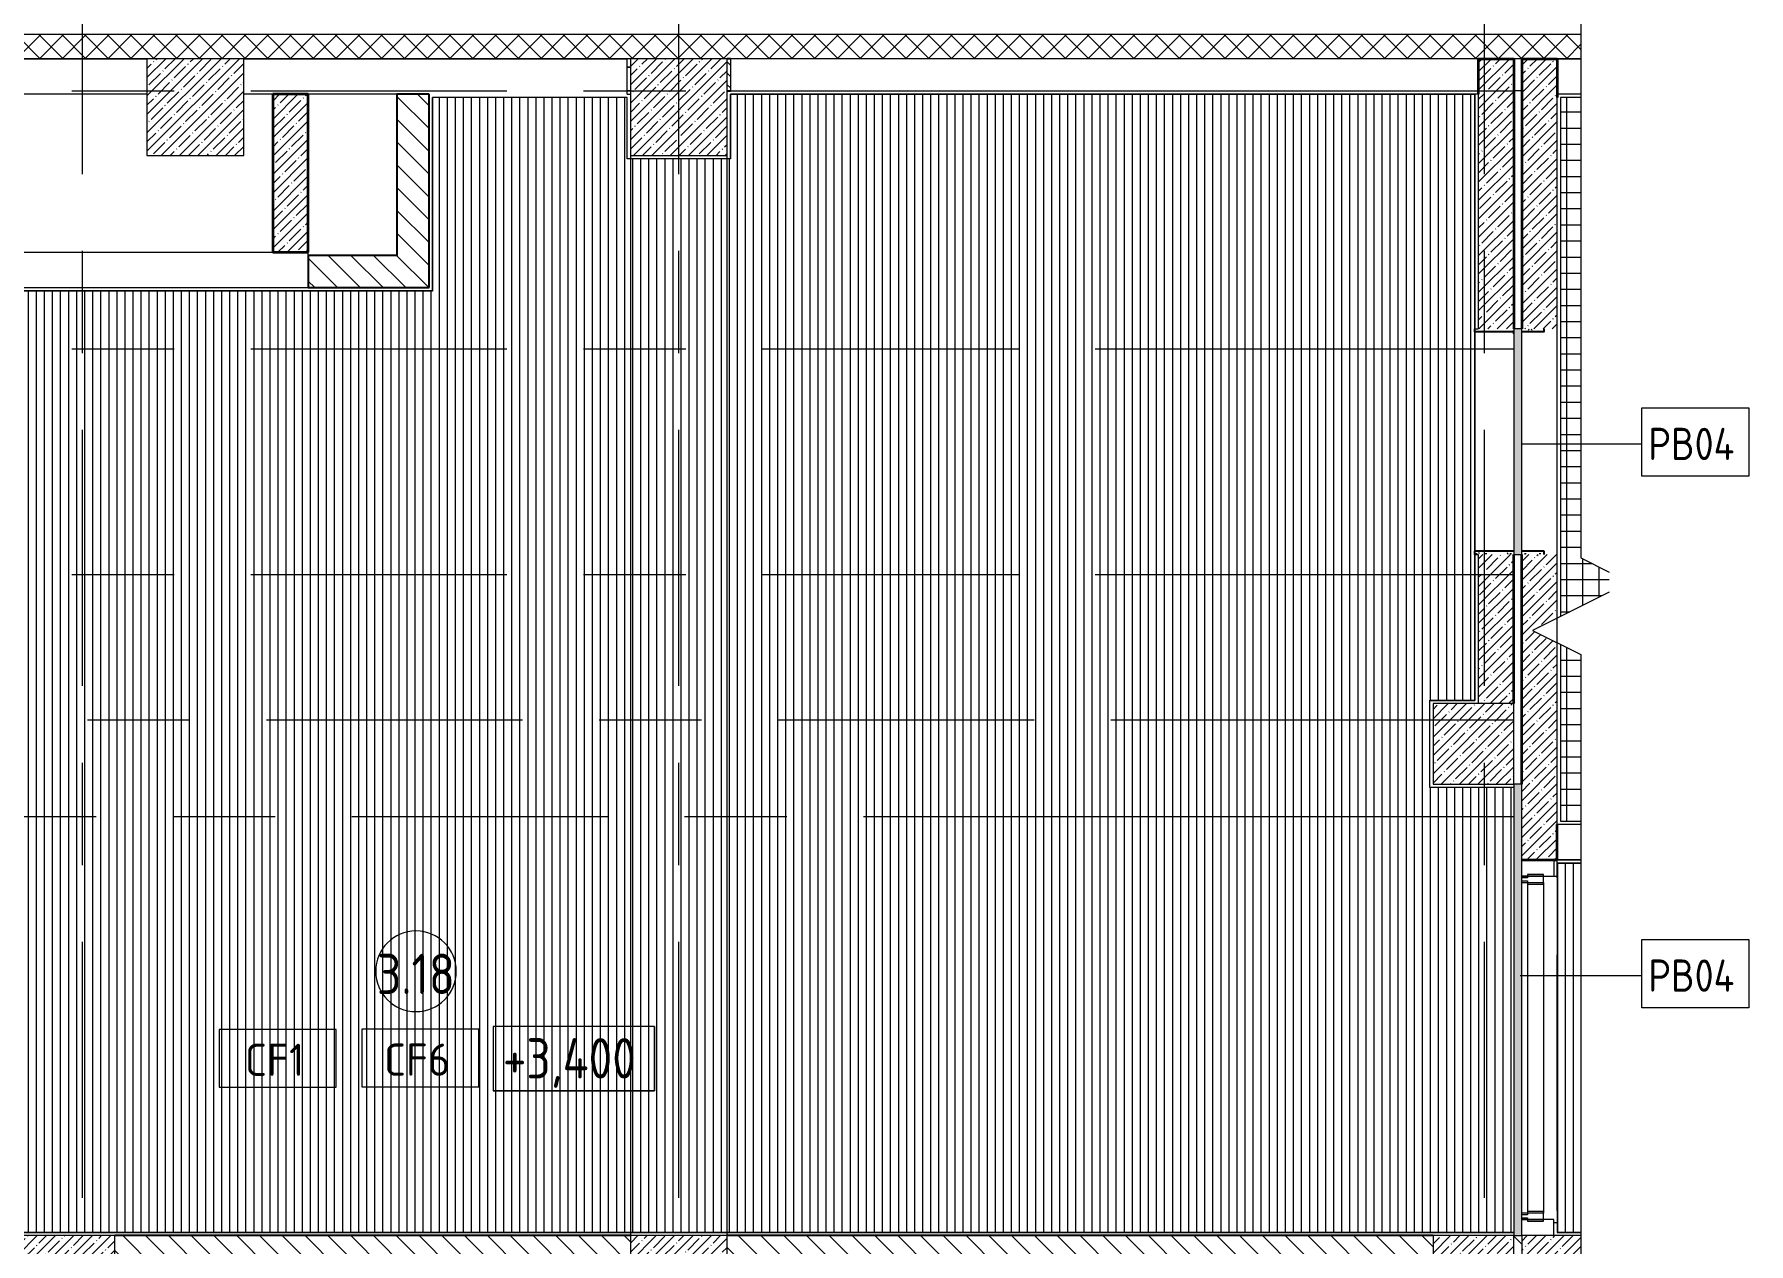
# Model space of a CAD drawing. Header units: millimetres. Extents: x -5507 to 191320, y -8553 to 29000.
# Drawn here: x 29311 to 39948, y 7850 to 15351 of the extents above; entities that cross this region are included whole.
import ezdxf

# ---------------------------------------------------------------- set-up
doc = ezdxf.new("R2010")
doc.units = ezdxf.units.MM
doc.linetypes.add('Осевая', pattern=[3175, 635, -476.25, 1587.5, -476.25])
for name, color, linetype, lineweight in [('A-AREA-IDEN', 7, 'Continuous', 9), ('A-CLNG', 7, 'Continuous', 9), ('A-CLNG-IDEN', 7, 'Continuous', 9), ('A-CLNG-PATT', 7, 'Continuous', 9), ('A-DETL', 7, 'Continuous', 9), ('A-DETL-GENF', 7, 'Continuous', 9), ('A-FLOR', 7, 'Continuous', 9), ('A-GLAZ', 7, 'Continuous', 9), ('A-GLAZ-1', 7, 'Continuous', 13), ('A-GLAZ-CWMG', 7, 'Continuous', 9), ('A-WALL', 7, 'Continuous', 9), ('G-ANNO-DIMS', 7, 'Continuous', 9), ('I-WALL', 7, 'Continuous', 9), ('S-COLS', 7, 'Continuous', 9), ('Оси', 7, 'Continuous', 9), ('Оси-2', 7, 'Осевая', 9)]:
    doc.layers.add(name, color=color, linetype=linetype, lineweight=lineweight)
for name, color, linetype, lineweight, true_color in [('A-DETL-GENF-2', 1, 'Continuous', 9, 0xff0000), ('A-WALL-1', 7, 'Continuous', 25, 0x3c3c3c), ('A-WALL-2', 7, 'Continuous', 13, 0x3c3c3c), ('A-WALL-3', 7, 'Continuous', 35, 0x3c3c3c), ('A-WALL-FNSH-2', 7, 'Continuous', 13, 0x3c3c3c), ('G-ANNO-TEXT-1', 7, 'Continuous', 9, 0x3c3c3c)]:
    doc.layers.add(name, color=color, linetype=linetype, lineweight=lineweight, true_color=true_color)
doc.styles.add('GOST Common', font='GOST_Common.ttf', dxfattribs={"width": 0.9, "height": 250})
doc.styles.add('GOST Common_1', font='GOST_Common.ttf', dxfattribs={"height": 200})
doc.styles.add('GOST Common_2', font='GOST_Common.ttf', dxfattribs={"width": 0.9, "height": 200})
pattern_1 = [(45, (0, 0), (-57.02463, 57.02463), []), (45, (57.025, 0), (-57.02463, 57.02463), [100.806, -20.161, 3.353, -16.808])]
pattern_2 = [(135, (0, 0), (-70.71068, -70.71068), [])]
pattern_3 = [(0, (0, 0), (121.92, 30.48), [10.058, -81.382, 10.058, -81.382, -487.68]), (0, (0, 0), (121.92, 30.48), [-182.88, 10.058, -172.822, 10.058, -81.382, -213.36]), (0, (0, 0), (121.92, 30.48), [-457.2, 10.058, -50.902, 10.058, -142.342]), (120, (45.72, 15.24), (-87.356454, 90.345817), [10.058, -81.382, 10.058, -81.382, -487.68]), (120, (45.72, 15.24), (-87.356454, 90.345817), [-182.88, 10.058, -172.822, 10.058, -81.382, -213.36]), (120, (45.72, 15.24), (-87.356454, 90.345817), [-457.2, 10.058, -50.902, 10.058, -142.342]), (240, (60.96, 76.2), (-34.563546, -120.825817), [10.058, -81.382, 10.058, -81.382, -487.68]), (240, (60.96, 76.2), (-34.563546, -120.825817), [-182.88, 10.058, -172.822, 10.058, -81.382, -213.36]), (240, (60.96, 76.2), (-34.563546, -120.825817), [-457.2, 10.058, -50.902, 10.058, -142.342])]

# ---------------------------------------------------------------- blocks, each defined once
blk = doc.blocks.new('BSC_Колонна _Прямоугольная - 600х600-23286269-План потолков с обозначением видов отделки и геометрии 3 этажа в осях 1-12')
at = {"layer": 'S-COLS'}
h = blk.add_hatch(dxfattribs=at)
h.set_pattern_fill('FP_1', color=256, style=0, pattern_type=2)
h.set_pattern_definition([(45, (-29509.74, -7600), (-57.02463, 57.02463), []), (45, (-29452.72, -7600), (-57.02463, 57.02463), [100.806, -20.161, 3.353, -16.808])])
h.paths.add_polyline_path([(-300, -300), (300, -300), (300, 300), (-300, 300), (-300, 60)])
for p, q in [((300, 300), (-300, 300)), ((-300, 300), (-300, -300)), ((300, -300), (300, 300)), ((-300, -300), (300, -300))]:
    blk.add_line(p, q, dxfattribs=at)
blk = doc.blocks.new('BSC_Колонна _Прямоугольная - 500х500-23286270-План потолков с обозначением видов отделки и геометрии 3 этажа в осях 1-12')
at = {"layer": 'S-COLS'}
h = blk.add_hatch(dxfattribs=at)
h.set_pattern_fill('FP_2', color=256, style=0, pattern_type=2)
h.set_pattern_definition([(45, (-38790, -7650), (-57.02463, 57.02463), []), (45, (-38732.975, -7650), (-57.02463, 57.02463), [100.806, -20.161, 3.353, -16.808])])
h.paths.add_polyline_path([(-250, -250), (118, -250), (118, 250), (-250, 250), (-250, 10)])
for p, q in [((118, 250), (-250, 250)), ((-250, 250), (-250, -250)), ((-250, -250), (118, -250))]:
    blk.add_line(p, q, dxfattribs=at)
blk = doc.blocks.new('BSC_Колонна _Прямоугольная - 600х600-V8-План потолков с обозначением видов отделки и геометрии 3 этажа в осях 1-12')
at = {"layer": 'S-COLS'}
h = blk.add_hatch(dxfattribs=at)
h.set_pattern_fill('FP_12', color=256, style=0, pattern_type=2)
h.set_pattern_definition([(45, (-33310, -7600), (-57.02463, 57.02463), []), (45, (-33252.975, -7600), (-57.02463, 57.02463), [100.806, -20.161, 3.353, -16.808])])
h.paths.add_polyline_path([(-300, -300), (300, -300), (300, 300), (-300, 300)])
for p, q in [((300, 300), (-300, 300)), ((-300, 300), (-300, -300)), ((300, -300), (300, 300)), ((-300, -300), (300, -300))]:
    blk.add_line(p, q, dxfattribs=at)
blk = doc.blocks.new('BSC_Колонна _Прямоугольная - 600х600-V11-План потолков с обозначением видов отделки и геометрии 3 этажа в осях 1-12')
at = {"layer": 'S-COLS'}
h = blk.add_hatch(dxfattribs=at)
h.set_pattern_fill('FP_15', color=256, style=0, pattern_type=2)
h.set_pattern_definition([(45, (-33310, -14900), (-57.02463, 57.02463), []), (45, (-33252.975, -14900), (-57.02463, 57.02463), [100.806, -20.161, 3.353, -16.808])])
h.paths.add_polyline_path([(-300, -300), (300, -300), (300, 300), (-300, 300), (-300, 172)])
for p, q in [((300, 300), (-300, 300)), ((-300, 300), (-300, -300)), ((300, -300), (300, 300)), ((-300, -300), (300, -300))]:
    blk.add_line(p, q, dxfattribs=at)
blk = doc.blocks.new('BSC_Колонна _Прямоугольная - 600х600-V13-План потолков с обозначением видов отделки и геометрии 3 этажа в осях 1-12')
at = {"layer": 'S-COLS'}
h = blk.add_hatch(dxfattribs=at)
h.set_pattern_fill('FP_18', color=256, style=0, pattern_type=2)
h.set_pattern_definition([(45, (-30310, -14900), (-57.02463, 57.02463), []), (45, (-30252.975, -14900), (-57.02463, 57.02463), [100.806, -20.161, 3.353, -16.808])])
h.paths.add_polyline_path([(-300, -300), (300, -300), (300, 300), (-300, 300), (-300, 172)])
for p, q in [((300, 300), (-300, 300)), ((-300, 300), (-300, -300)), ((300, -300), (300, 300)), ((-300, -300), (300, -300))]:
    blk.add_line(p, q, dxfattribs=at)
blk = doc.blocks.new('BSC_Колонна _Прямоугольная - 500х500-V15-План потолков с обозначением видов отделки и геометрии 3 этажа в осях 1-12')
at = {"layer": 'S-COLS'}
h = blk.add_hatch(dxfattribs=at)
h.set_pattern_fill('FP_20', color=256, style=0, pattern_type=2)
h.set_pattern_definition([(45, (-38240, -7650), (-57.02463, 57.02463), []), (45, (-38182.975, -7650), (-57.02463, 57.02463), [100.806, -20.161, 3.353, -16.808])])
h.paths.add_polyline_path([(-250, -250), (250, -250), (250, 250), (-250, 250), (-250, 10)])
for p, q in [((250, 250), (-250, 250)), ((-250, 250), (-250, -250)), ((250, -250), (250, 250)), ((-250, -250), (250, -250))]:
    blk.add_line(p, q, dxfattribs=at)
blk = doc.blocks.new('120_Окно_СКБ_1Ст - 120_Окно_СКБ_1Ст_900х2500_h_-20705657-План потолков с обозначением видов отделки и геометрии 3 этажа в осях 1-12')
at = {"layer": 'A-GLAZ'}
blk.add_line((430, -127), (450, -127), dxfattribs=at)
at = {"layer": 'A-GLAZ-1'}
blk.add_line((450, -127), (430, -127), dxfattribs=at)
blk = doc.blocks.new('BSC_Колонна _Прямоугольная - 500х500-V24-План потолков с обозначением видов отделки и геометрии 3 этажа в осях 1-12')
at = {"layer": 'S-COLS'}
h = blk.add_hatch(dxfattribs=at)
h.set_pattern_fill('FP_28', color=256, style=0, pattern_type=2)
h.set_pattern_definition([(45, (-38240, -10950), (-57.02463, 57.02463), []), (45, (-38182.975, -10950), (-57.02463, 57.02463), [100.806, -20.161, 3.353, -16.808])])
h.paths.add_polyline_path([(-250, -250), (250, -250), (250, 250), (-250, 250), (-250, -114)])
for p, q in [((250, 250), (-250, 250)), ((-250, 250), (-250, -250)), ((250, -250), (250, 250)), ((-250, -250), (250, -250))]:
    blk.add_line(p, q, dxfattribs=at)
blk = doc.blocks.new('Прямоугольный импост - Импост структурный с накладкой - 160мм Темный-32469895-План потолков с обозначением видов отделки и геометрии 3 этажа в осях 1-12')
at = {"layer": 'A-GLAZ-CWMG'}
for p, q in [((-40, -40), (-50, -40)), ((-50, -40), (-50, -140)), ((-40, -4), (-40, -40)), ((-10, -40), (-10, -4)), ((0, -40), (-10, -40)), ((0, -140), (0, -40)), ((-50, -140), (0, -140))]:
    blk.add_line(p, q, dxfattribs=at)
blk = doc.blocks.new('Прямоугольный импост - Импост структурный с накладкой - 160мм Темный-32424191-План потолков с обозначением видов отделки и геометрии 3 этажа в осях 1-12')
at = {"layer": 'A-GLAZ-CWMG'}
for p, q in [((38576, 10090), (38676, 10090)), ((38576, 10090), (38576, 8040)), ((38676, 10090), (38676, 8040)), ((38676, 8040), (38576, 8040))]:
    blk.add_line(p, q, dxfattribs=at)
blk = doc.blocks.new('Прямоугольный импост - Импост структурный с накладкой - 160мм Темный-32469399-План потолков с обозначением видов отделки и геометрии 3 этажа в осях 1-12')
at = {"layer": 'A-GLAZ-CWMG'}
for p, q in [((-50, -140), (-50, -40)), ((-50, -40), (-40, -40)), ((-40, -40), (-40, -4)), ((-10, -4), (-10, -40)), ((-10, -40), (0, -40)), ((0, -40), (0, -140)), ((0, -140), (-50, -140))]:
    blk.add_line(p, q, dxfattribs=at)
blk = doc.blocks.new('Прямоугольный импост - Импост структурный с накладкой - 160мм-32469395-План потолков с обозначением видов отделки и геометрии 3 этажа в осях 1-12')
at = {"layer": 'A-GLAZ-CWMG'}
for p, q in [((-25, -140), (-25, -40)), ((-25, -40), (-15, -40)), ((-15, -40), (-15, -4)), ((15, -4), (15, -40)), ((15, -40), (25, -40)), ((25, -40), (25, -140)), ((25, -140), (-25, -140))]:
    blk.add_line(p, q, dxfattribs=at)
blk = doc.blocks.new('Прямоугольный импост - Импост структурный с накладкой - 160мм Темный-32352605-План потолков с обозначением видов отделки и геометрии 3 этажа в осях 1-12')
at = {"layer": 'A-GLAZ-CWMG'}
for p, q in [((-25, -140), (-25, -40)), ((-25, -40), (-15, -40)), ((-15, -40), (-15, -4)), ((15, -4), (15, -40)), ((15, -40), (25, -40)), ((25, -40), (25, -140)), ((25, -140), (-25, -140))]:
    blk.add_line(p, q, dxfattribs=at)
blk = doc.blocks.new('DET_L_Линия разрыва - М100-30696564-План потолков с обозначением видов отделки и геометрии 3 этажа в осях 1-12')
at = {"layer": 'A-DETL-GENF'}
for p, q in [((11934, 300), (11784, 0)), ((12172, -175), (11934, 300)), ((11784, 0), (0, 0)), ((12384, 0), (12296, -175)), ((24168, 0), (12384, 0))]:
    blk.add_line(p, q, dxfattribs=at)
blk = doc.blocks.new('Марка_Помещения - Номер-25198446-План потолков с обозначением видов отделки и геометрии 3 этажа в осях 1-12')
at = {"layer": 'A-AREA-IDEN'}
for start, end in [(360, 180), (180, 360)]:
    blk.add_arc((0, 0), 2.5, start, end, dxfattribs=at)
blk = doc.blocks.new('М_потолков - Марка_ Имя типа-25382930-План потолков с обозначением видов отделки и геометрии 3 этажа в осях 1-12')
at = {"layer": 'A-CLNG-IDEN'}
for p, q in [((3.625, 1.984375), (-3.625, 1.984375)), ((-3.625, 1.984375), (-3.625, -1.59375)), ((3.625, -1.59375), (3.625, 1.984375)), ((-3.625, -1.59375), (3.625, -1.59375))]:
    blk.add_line(p, q, dxfattribs=at)
blk = doc.blocks.new('Высотные отметки - 10х4_h_-17668695-План потолков с обозначением видов отделки и геометрии 3 этажа в осях 1-12')
at = {"layer": 'G-ANNO-DIMS'}
for p, q in [((-5, 4), (-5, 0)), ((5, 4), (-5, 4)), ((5, 4), (-5, 4)), ((-5, 4), (-5, 0)), ((5, 4), (5, 0)), ((5, 0), (5, 4)), ((5, 0), (-5, 0)), ((-5, 0), (5, 0))]:
    blk.add_line(p, q, dxfattribs=at)

msp = doc.modelspace()

# ---------------------------------------------------------------- hatches: boundary and pattern name
at = {"layer": 'A-CLNG-PATT'}
h = msp.add_hatch(dxfattribs=at)
h.set_pattern_fill('FP_30', color=256, style=0, pattern_type=2)
h.set_pattern_definition([(90, (10874.256, 18617.546), (-50, 3e-15), [])])
h.paths.add_polyline_path([(38490, 7921), (38490, 10679), (37969, 10679), (37969, 11221), (38249, 11221), (38249, 14979), (33631, 14979), (33631, 14579), (32989, 14579), (32989, 14959), (31782.2, 14959), (31782.2, 13759), (20231, 13759), (20231, 10879), (12939.3, 10879), (12939.3, 14355.2), (12924.3, 14300.9), (12888.2, 14435.2), (12939.3, 14435.3), (12939.3, 14700), (12659.5, 14700), (12659.5, 14663.6), (12524.3, 14700), (6781, 14700), (6781, 14579), (6139, 14579), (6139, 14700), (5661, 14700), (5661, 13999), (3109, 13999), (3109, 14959), (411, 14959), (411, 14679), (111, 14679), (111, 11421), (411, 11421), (411, 10879), (111, 10879), (111, 8521), (1271, 8521), (1271, 7921), (38356.5, 7921)])
h = msp.add_hatch(dxfattribs=at)
h.set_pattern_fill('FP_38', color=256, style=0, pattern_type=2)
h.set_pattern_definition([(90, (39620, 12570), (-100, 6e-15), []), (180, (39620, 12570), (-1e-14, -100), [])])
h.paths.add_polyline_path([(38907.7, 10471), (38907.7, 11504.2), (38781, 11567.5), (38781, 10471)])
h.paths.add_polyline_path([(38781, 11740.8), (39083.1, 11891.9), (39083.1, 12016.4), (38907.7, 12104.2), (38907.7, 14959), (38781, 14959), (38781, 11954.2)])
h = msp.add_hatch(dxfattribs=at)
h.set_pattern_fill('FP_37', color=256, style=0, pattern_type=2)
h.set_pattern_definition([(90, (69761, -2785.95), (-50, 3e-15), [])])
h.paths.add_polyline_path([(38761, 7921), (38907.7, 7921), (38907.7, 10209), (38761, 10209), (38761, 8189.1)])
at = {"layer": 'A-DETL-GENF-2'}
for points in [[(38540, 12125), (38540, 13525), (38490, 13525), (38490, 12125)], [(38490, 7900), (38540, 7900), (38540, 10700), (38490, 10700), (38490, 7924.4)]]:
    msp.add_hatch(color=256, dxfattribs=at).paths.add_polyline_path(points)
at = {"layer": 'A-WALL'}
h = msp.add_hatch(dxfattribs=at)
h.set_pattern_fill('FP_10', color=256, style=0, pattern_type=2)
h.set_pattern_definition([(45, (0, 0), (-70.71068, 70.71068), []), (135, (0, 0), (-70.71068, -70.71068), [])])
h.paths.add_polyline_path([(38907.7, 15200), (38907.7, 15350), (-260, 15350), (-260, 15200), (36176.7, 15200)])
h = msp.add_hatch(dxfattribs=at)
h.set_pattern_fill('FP_29', color=256, style=0, pattern_type=2)
h.set_pattern_definition([(135, (0, 0), (-35.35534, -35.35534), [])])
h.paths.add_polyline_path([(33610, 15000), (33630, 15000), (33630, 15200), (33610, 15200), (33610, 15072.1)])
at = {"layer": 'I-WALL'}
h = msp.add_hatch(dxfattribs=at)
h.set_pattern_fill('FP_11', color=256, style=0, pattern_type=2)
h.set_pattern_definition(pattern_1)
h.paths.add_polyline_path([(38490, 11200), (38490, 12125), (38270, 12125), (38270, 11200)])
h.paths.add_polyline_path([(38270, 13525), (38490, 13525), (38490, 15200), (38270, 15200), (38270, 14980)])
h = msp.add_hatch(dxfattribs=at)
h.set_pattern_fill('FP_11', color=256, style=0, pattern_type=2)
h.set_pattern_definition(pattern_1)
h.paths.add_polyline_path([(38760, 10230), (38760, 11578), (38607.7, 11654.2), (38760, 11730.3), (38760, 12125), (38540, 12125), (38540, 10230), (38719.8, 10230)])
h.paths.add_polyline_path([(38540, 13525), (38760, 13525), (38760, 15200), (38540, 15200), (38540, 15072.1)])
h = msp.add_hatch(dxfattribs=at)
h.set_pattern_fill('FP_11', color=256, style=0, pattern_type=2)
h.set_pattern_definition(pattern_1)
h.paths.add_polyline_path([(31010, 14000), (31010, 14980), (30790, 14980), (30790, 14000)])
h = msp.add_hatch(dxfattribs=at)
h.set_pattern_fill('FP_9', color=256, style=0, pattern_type=2)
h.set_pattern_definition(pattern_2)
h.paths.add_polyline_path([(31761.2, 13980), (31761.2, 14980), (31561.2, 14980), (31561.2, 13980)])
h = msp.add_hatch(dxfattribs=at)
h.set_pattern_fill('FP_9', color=256, style=0, pattern_type=2)
h.set_pattern_definition(pattern_2)
h.paths.add_polyline_path([(31761.2, 13780), (31761.2, 13980), (31010, 13980), (31010, 13780)])
h = msp.add_hatch(dxfattribs=at)
h.set_pattern_fill('FP_36', color=256, style=0, pattern_type=2)
h.set_pattern_definition(pattern_3)
h.paths.add_polyline_path([(38680, 13505), (38680, 13525), (38540, 13525), (38540, 13505)])
h.paths.add_polyline_path([(38490, 13505), (38490, 13525), (38250, 13525), (38250, 13505), (38270, 13505)])
h = msp.add_hatch(dxfattribs=at)
h.set_pattern_fill('FP_36', color=256, style=0, pattern_type=2)
h.set_pattern_definition(pattern_3)
h.paths.add_polyline_path([(38490, 12125), (38490, 12145), (38250, 12145), (38250, 12125), (38270, 12125)])
h.paths.add_polyline_path([(38680, 12125), (38680, 12145), (38540, 12145), (38540, 12125)])
h = msp.add_hatch(dxfattribs=at)
h.set_pattern_fill('FP_9', color=256, style=0, pattern_type=2)
h.set_pattern_definition(pattern_2)
h.paths.add_polyline_path([(38540, 7700), (38540, 7900), (38490, 7900), (38490, 7700)])
h.paths.add_polyline_path([(37210, 7700), (37990, 7700), (37990, 7900), (33610, 7900), (33610, 7700), (36176.7, 7700)])
h.paths.add_polyline_path([(30459.7, 7700), (30996.5, 7700), (30996.5, 7715.9), (31055.9, 7700), (33010, 7700.8), (33010, 7900), (29809.7, 7900), (29809.7, 7700), (30439.7, 7700)])

# ---------------------------------------------------------------- linework, layer by layer
at = {"layer": 'A-CLNG'}
for p, q in [((32989, 14959), (31782.2, 14959)), ((32989, 14579), (32989, 14959)), ((38249, 14979), (33631, 14979)), ((38249, 11221), (38249, 14979)), ((33631, 14579), (32989, 14579)), ((31782.2, 13759), (20231, 13759)), ((37969, 10679), (37969, 11221)), ((37969, 11221), (38249, 11221)), ((38490, 10679), (37969, 10679)), ((38907.7, 10209), (38761, 10209)), ((38761, 10209), (38761, 7921)), ((12925.1, 7921), (38490, 7921)), ((38761, 7921), (38907.7, 7921))]:
    msp.add_line(p, q, dxfattribs=at)
at = {"layer": 'A-DETL'}
for p, q in [((38490, 13525), (38490, 12125)), ((38540, 13525), (38490, 13525)), ((38540, 12125), (38540, 13525)), ((38490, 12125), (38540, 12125)), ((38490, 10700), (38490, 7900)), ((38540, 10700), (38490, 10700)), ((38540, 7900), (38540, 10700)), ((38490, 7900), (38540, 7900))]:
    msp.add_line(p, q, dxfattribs=at)
at = {"layer": 'A-FLOR'}
for p, q in [((33010, 15000), (32990, 15000)), ((38540, 15000), (38490, 15000)), ((33010, 14600), (33010, 7900)), ((33610, 7900), (33610, 14600))]:
    msp.add_line(p, q, dxfattribs=at)
at = {"layer": 'A-WALL'}
for p, q in [((38907.7, 15350), (-260, 15350)), ((26410, 15200), (30010, 15200)), ((30610, 15200), (32990, 15200)), ((33630, 15200), (33630, 15200)), ((33630, 15200), (33630, 15000)), ((38270, 14980), (38270, 13525)), ((38760, 13525), (38760, 14960)), ((38270, 12125), (38270, 11200)), ((38760, 11730.3), (38760, 12125)), ((38760, 10450), (38760, 11578))]:
    msp.add_line(p, q, dxfattribs=at)
at = {"layer": 'A-WALL-1'}
for p, q in [((33630, 15200), (33610, 15200)), ((33610, 15000), (33630, 15000)), ((31561.2, 14980), (31561.2, 13980)), ((31761.2, 14980), (31561.2, 14980)), ((31761.2, 13780), (31761.2, 14980)), ((31561.2, 13980), (31010, 13980)), ((31010, 13980), (31010, 13780)), ((31010, 13780), (31761.2, 13780)), ((38250, 13505), (38250, 13525)), ((38680, 13505), (38680, 13525)), ((38490, 13505), (38250, 13505)), ((38680, 13505), (38540, 13505)), ((38490, 12145), (38250, 12145)), ((38250, 12125), (38250, 12145)), ((38680, 12145), (38540, 12145)), ((38680, 12125), (38680, 12145)), ((33010, 7900), (29809.7, 7900)), ((37990, 7900), (33610, 7900))]:
    msp.add_line(p, q, dxfattribs=at)
at = {"layer": 'A-WALL-2'}
for p, q in [((30010, 15200), (26410, 15200)), ((33010, 15200), (30610, 15200)), ((38907.7, 15200), (33610, 15200))]:
    msp.add_line(p, q, dxfattribs=at)
at = {"layer": 'A-WALL-3'}
for p, q in [((38270, 15200), (38270, 14980)), ((38270, 15200), (38490, 15200)), ((38490, 15200), (38490, 13525)), ((38540, 15200), (38540, 13525)), ((38540, 15200), (38760, 15200)), ((38760, 15200), (38760, 14960)), ((30790, 14980), (30790, 14000)), ((31010, 14980), (30790, 14980)), ((31010, 14000), (31010, 14980)), ((30790, 14000), (31010, 14000)), ((38490, 11200), (38490, 12125)), ((38540, 10700), (38540, 12125)), ((38760, 10230), (38760, 10450)), ((38540, 10230), (38760, 10230))]:
    msp.add_line(p, q, dxfattribs=at)
at = {"layer": 'A-WALL-FNSH-2'}
for p, q in [((38489.5, 13494), (38489.5, 13514)), ((38250, 13504), (38250, 13505)), ((38490, 13504), (38250, 13504)), ((38680, 13504), (38540, 13504)), ((38680, 13504), (38680, 13505)), ((38490, 12146), (38250, 12146)), ((38250, 12145), (38250, 12146)), ((38680, 12146), (38540, 12146)), ((38680, 12145), (38680, 12146))]:
    msp.add_line(p, q, dxfattribs=at)
at = {"layer": 'G-ANNO-TEXT-1'}
for p, q in [((38540.4, 12810.8), (39285.2, 12810.8)), ((38530.8, 9512.9), (39285.2, 9512.9))]:
    msp.add_line(p, q, dxfattribs=at)
at = {"layer": 'G-ANNO-TEXT-1', "flags": 128}
for points in [[(39285.2, 13035.3), (39948.4, 13035.3), (39948.4, 12611.3), (39285.2, 12611.3)], [(39285.2, 9737.3), (39948.4, 9737.3), (39948.4, 9313.3), (39285.2, 9313.3)]]:
    msp.add_lwpolyline(points, close=True, dxfattribs=at)
at = {"layer": 'I-WALL'}
for p, q in [((32990, 14980), (32990, 15200)), ((38760, 15200), (38760, 15200)), ((38760, 15200), (38907.7, 15200)), ((33630, 15000), (38270, 15000)), ((30010, 14980), (26410, 14980)), ((31561.2, 14980), (30610, 14980)), ((32990, 14960), (31781.2, 14960)), ((31781.2, 13759), (31781.2, 14960)), ((31782.2, 14959), (31781.2, 14959)), ((31782.2, 14959), (31782.2, 13759)), ((32990, 14980), (33010, 14980)), ((32990, 14580), (32990, 14960)), ((38250, 14980), (33630, 14980)), ((38270, 14980), (33630, 14980)), ((33630, 14579), (33630, 14980)), ((33631, 14979), (33630, 14979)), ((33631, 14979), (33631, 14579)), ((38250, 14980), (38250, 11220)), ((38907.7, 14980), (38760, 14980)), ((38907.7, 14960), (38780, 14960)), ((38780, 14959), (38780, 11740.3)), ((38907.7, 14959), (38781, 14959)), ((38781, 14959), (38781, 11740.8)), ((33630, 14580), (32990, 14580)), ((20210, 14000), (30790, 14000)), ((31010, 13980), (31010, 14000)), ((20230, 13780), (31010, 13780)), ((31781.2, 13760), (20230, 13760)), ((38250, 13525), (38270, 13525)), ((38760, 12125), (38760, 13525)), ((38250, 12125), (38270, 12125)), ((38780, 11568), (38780, 10470)), ((38781, 11567.5), (38781, 10471)), ((37970, 11220), (38250, 11220)), ((37970, 10680), (37970, 11220)), ((38490, 10680), (37970, 10680)), ((38907.7, 10450), (38760, 10450)), ((38781, 10471), (38907.7, 10471)), ((38781, 10470), (38907.7, 10470)), ((38740, 10230), (38740, 10130)), ((38907.7, 10230), (38760, 10230)), ((38760, 10230), (38907.7, 10230)), ((38540, 10130), (38761, 10130)), ((38760, 10210), (38760, 10130)), ((38907.7, 10210), (38760, 10210)), ((38740, 8000), (38540, 8000)), ((38740, 7900), (38740, 8000)), ((38760, 7980), (38740, 7980)), ((38760, 8000), (38760, 7920)), ((38761, 8000), (38760, 8000)), ((12925.1, 7920), (38490, 7920)), ((30510, 7920), (30510, 7921)), ((34810, 7921), (34810, 7920)), ((36010, 7920), (36010, 7921)), ((38760, 7920), (38907.7, 7920))]:
    msp.add_line(p, q, dxfattribs=at)
at = {"layer": 'Оси'}
for p, q in [((38760, 12700), (38760, 15200)), ((35990, 15000), (38490, 15000)), ((35990, 13400), (38490, 13400)), ((35990, 12000), (38490, 12000)), ((35990, 11100), (38490, 11100)), ((35990, 10500), (38490, 10500))]:
    msp.add_line(p, q, dxfattribs=at)
at = {"layer": 'Оси-2'}
for p, q in [((29610, 673.4), (29610, 24898.1)), ((33310, 673.4), (33310, 24898.1)), ((38310, 673.4), (38310, 21277.7)), ((-2206.6, 15000), (35990, 15000)), ((-2206.6, 13400), (35990, 13400)), ((38760, 593.7), (38760, 12700)), ((-2206.6, 12000), (35990, 12000)), ((-2109.8, 11100), (35990, 11100)), ((-1579.7, 10500), (35990, 10500))]:
    msp.add_line(p, q, dxfattribs=at)

# ---------------------------------------------------------------- block references
at = {"layer": 'A-AREA-IDEN', "xscale": 99.99999999999993, "yscale": 99.99999999999993, "zscale": 99.99999999999993}
msp.add_blockref('Марка_Помещения - Номер-25198446-План потолков с обозначением видов отделки и геометрии 3 этажа в осях 1-12', (31679, 9539.9), dxfattribs=at)
at = {"layer": 'A-CLNG-IDEN', "xscale": 99.99999999999993, "yscale": 99.99999999999993, "zscale": 99.99999999999993}
for p in [(30820.3, 8980.9), (31705.6, 8981.9)]:
    msp.add_blockref('М_потолков - Марка_ Имя типа-25382930-План потолков с обозначением видов отделки и геометрии 3 этажа в осях 1-12', p, dxfattribs=at)
at = {"layer": 'A-DETL-GENF', "rotation": 90.00000000000031}
msp.add_blockref('DET_L_Линия разрыва - М100-30696564-План потолков с обозначением видов отделки и геометрии 3 этажа в осях 1-12', (38907.7, -280), dxfattribs=at)
at = {"layer": 'A-GLAZ'}
msp.add_blockref('120_Окно_СКБ_1Ст - 120_Окно_СКБ_1Ст_900х2500_h_-20705657-План потолков с обозначением видов отделки и геометрии 3 этажа в осях 1-12', (32560, 15275), dxfattribs=at)
at = {"layer": 'A-GLAZ-CWMG', "extrusion": (0, 0, -1), "rotation": 270.0000000000001}
for name, p in [('Прямоугольный импост - Импост структурный с накладкой - 160мм-32469395-План потолков с обозначением видов отделки и геометрии 3 этажа в осях 1-12', (-38536, 10115)), ('Прямоугольный импост - Импост структурный с накладкой - 160мм Темный-32469399-План потолков с обозначением видов отделки и геометрии 3 этажа в осях 1-12', (-38536, 8000)), ('Прямоугольный импост - Импост структурный с накладкой - 160мм Темный-32352605-План потолков с обозначением видов отделки и геометрии 3 этажа в осях 1-12', (-38536, 8015))]:
    msp.add_blockref(name, p, dxfattribs=at)
at = {"layer": 'A-GLAZ-CWMG', "rotation": 89.99999999999993}
msp.add_blockref('Прямоугольный импост - Импост структурный с накладкой - 160мм Темный-32469895-План потолков с обозначением видов отделки и геометрии 3 этажа в осях 1-12', (38536, 10130), dxfattribs=at)
at = {"layer": 'A-GLAZ-CWMG'}
msp.add_blockref('Прямоугольный импост - Импост структурный с накладкой - 160мм Темный-32424191-План потолков с обозначением видов отделки и геометрии 3 этажа в осях 1-12', (0, 0), dxfattribs=at)
at = {"layer": 'G-ANNO-DIMS', "xscale": 99.99999999999993, "yscale": 99.99999999999993, "zscale": 99.99999999999993}
msp.add_blockref('Высотные отметки - 10х4_h_-17668695-План потолков с обозначением видов отделки и геометрии 3 этажа в осях 1-12', (32658.4, 8798.1), dxfattribs=at)
at = {"layer": 'S-COLS'}
for name, p in [('BSC_Колонна _Прямоугольная - 600х600-V13-План потолков с обозначением видов отделки и геометрии 3 этажа в осях 1-12', (30310, 14900)), ('BSC_Колонна _Прямоугольная - 600х600-V11-План потолков с обозначением видов отделки и геометрии 3 этажа в осях 1-12', (33310, 14900)), ('BSC_Колонна _Прямоугольная - 500х500-V24-План потолков с обозначением видов отделки и геометрии 3 этажа в осях 1-12', (38240, 10950)), ('BSC_Колонна _Прямоугольная - 600х600-23286269-План потолков с обозначением видов отделки и геометрии 3 этажа в осях 1-12', (29509.7, 7600)), ('BSC_Колонна _Прямоугольная - 600х600-V8-План потолков с обозначением видов отделки и геометрии 3 этажа в осях 1-12', (33310, 7600)), ('BSC_Колонна _Прямоугольная - 500х500-V15-План потолков с обозначением видов отделки и геометрии 3 этажа в осях 1-12', (38240, 7650)), ('BSC_Колонна _Прямоугольная - 500х500-23286270-План потолков с обозначением видов отделки и геометрии 3 этажа в осях 1-12', (38790, 7650))]:
    msp.add_blockref(name, p, dxfattribs=at)

# ---------------------------------------------------------------- texts
at = {"layer": 'A-AREA-IDEN', "insert": (31437.1, 9648.4), "char_height": 250, "width": 606.076, "attachment_point": 1, "style": 'GOST Common'}
msp.add_mtext('3.18', dxfattribs=at)
at = {"layer": 'A-CLNG-IDEN', "char_height": 200, "attachment_point": 1, "style": 'GOST Common_1'}
for s, insert, width in [('CF1', (30617.5, 9090.6), 472.996), ('CF6', (31479.8, 9091.7), 529.114)]:
    msp.add_mtext(s, dxfattribs=dict(at, insert=insert, width=width))
at = {"layer": 'G-ANNO-DIMS', "insert": (32218.4, 9124.9), "char_height": 250, "width": 1055.976, "attachment_point": 1, "line_spacing_factor": 1.022761, "style": 'GOST Common'}
msp.add_mtext('+3,400', dxfattribs=at)
at = {"layer": 'G-ANNO-TEXT-1', "char_height": 200, "width": 699.873, "attachment_point": 1, "style": 'GOST Common_2'}
for insert in [(39325.2, 12910.8), (39325.2, 9612.9)]:
    msp.add_mtext('PB04', dxfattribs=dict(at, insert=insert))

doc.saveas('drawing.dxf')
